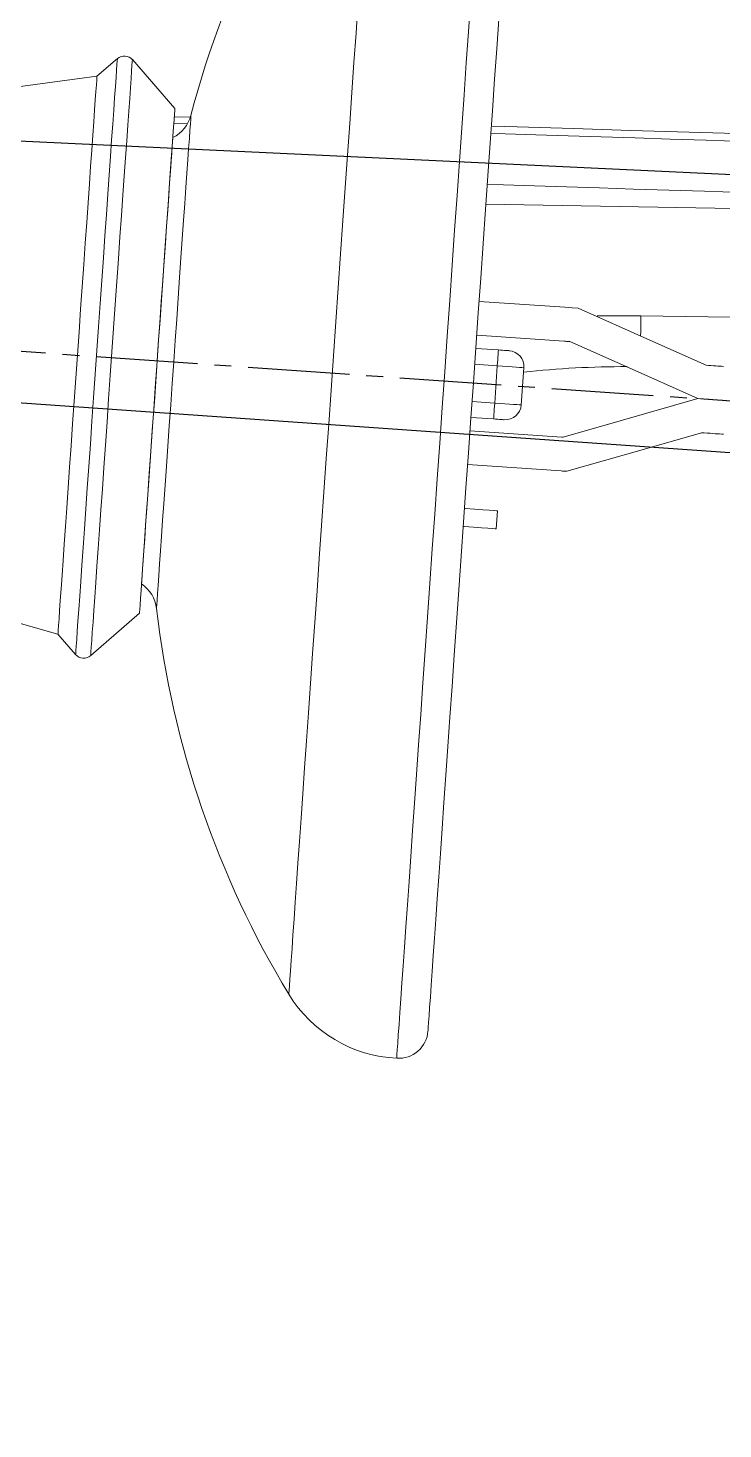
# Model space of a CAD drawing. Header units: millimetres. Extents: x 1587714 to 3094800, y -694377 to -413614.
# Drawn here: x 2058592.1 to 2058722.5, y -549981.8 to -549718.7 of the extents above; entities that cross this region are included whole.
import ezdxf

# ---------------------------------------------------------------- set-up
doc = ezdxf.new("R2010")
doc.units = ezdxf.units.MM
doc.linetypes.add('CENTER2', pattern=[28.575, 19.05, -3.175, 3.175, -3.175])
doc.layers.add('0_EJES', color=1, linetype='CENTER2')
doc.layers.add('M0_EQUIPOS', color=7, linetype='Continuous')

# ---------------------------------------------------------------- blocks, each defined once
blk = doc.blocks.new('poste doble terminal TM1')
at = {"layer": '0_EJES'}
blk.add_line((248, 9033), (1435.12, 8949.99), dxfattribs=at)
at = {"layer": 'M0_EQUIPOS', "color": 160, "linetype": 'Continuous', "lineweight": 15}
for p, q in [((1221.15, 9021.17), (1217.32, 9017.85)), ((1231.94, 9011.81), (1223.97, 9020.98)), ((1217.32, 9017.85), (1190.51, 9014.23)), ((1234.33, 9008.95), (1231.74, 9009.03)), ((1234.86, 9010.17), (1231.83, 9010.26)), ((1289.47, 8981.58), (1289.45, 8981.58)), ((1289.47, 8981.58), (1289.5, 8982.27)), ((1288.41, 8966.76), (1292.67, 8966.47)), ((1292.46, 8963.47), (1288.2, 8963.77)), ((1292.46, 8963.47), (1291.97, 8956.49)), ((1297.45, 8963.12), (1296.96, 8956.14)), ((1287.71, 8956.79), (1291.97, 8956.49)), ((1291.76, 8953.5), (1287.5, 8953.8)), ((1292.23, 8932.86), (1292.47, 8936.26)), ((1183.95, 8920.42), (1210, 8913.1)), ((1216.15, 8909.08), (1225.31, 8917.04)), ((1210, 8913.1), (1213.32, 8909.27))]:
    blk.add_line(p, q, dxfattribs=at)
at = {"layer": 'M0_EQUIPOS', "linetype": 'Continuous', "lineweight": 15}
for p, q in [((1290.3, 8993.81), (1382.77, 8992.2)), ((1289.03, 8975.59), (1305.14, 8974.47)), ((1369.09, 8972.03), (1319.42, 8972.9)), ((1304.99, 8968.11), (1288.59, 8969.26)), ((1304.57, 8950.1), (1287.33, 8951.3)), ((1286.89, 8944.97), (1304.42, 8943.74))]:
    blk.add_line(p, q, dxfattribs=at)
at = {"layer": 'M0_EQUIPOS', "color": 160, "linetype": 'Continuous', "lineweight": 15, "flags": 128}
for points in [[(1273.58, 8833.46), (1273.59, 8833.64), (1273.62, 8834.17), (1273.69, 8835.05), (1273.77, 8836.29), (1273.88, 8837.87), (1274.02, 8839.79), (1274.18, 8842.05), (1274.36, 8844.64), (1274.56, 8847.55), (1274.79, 8850.78), (1275.03, 8854.32), (1275.3, 8858.15), (1275.59, 8862.27), (1275.9, 8866.66), (1276.22, 8871.31), (1276.57, 8876.22), (1276.92, 8881.35), (1277.3, 8886.71), (1277.69, 8892.28), (1278.09, 8898.03), (1278.51, 8903.96), (1278.93, 8910.05), (1279.37, 8916.28), (1279.81, 8922.63), (1280.26, 8929.09), (1280.72, 8935.64), (1281.18, 8942.26), (1281.65, 8948.93), (1282.12, 8955.63), (1282.59, 8962.34), (1283.06, 8969.05), (1283.52, 8975.74), (1283.99, 8982.38), (1284.45, 8988.97), (1284.9, 8995.47), (1285.35, 9001.88), (1285.79, 9008.17), (1286.22, 9014.34), (1286.64, 9020.35), (1287.05, 9026.19), (1287.45, 9031.85)], [(1279.45, 8838.56), (1279.46, 8838.74), (1279.5, 8839.28), (1279.56, 8840.17), (1279.65, 8841.41), (1279.76, 8843), (1279.89, 8844.94), (1280.05, 8847.21), (1280.23, 8849.81), (1280.44, 8852.74), (1280.67, 8855.99), (1280.91, 8859.54), (1281.18, 8863.38), (1281.47, 8867.51), (1281.78, 8871.91), (1282.11, 8876.58), (1282.45, 8881.48), (1282.81, 8886.62), (1283.18, 8891.97), (1283.57, 8897.53), (1283.97, 8903.27), (1284.38, 8909.17), (1284.81, 8915.23), (1285.24, 8921.42), (1285.68, 8927.72), (1286.13, 8934.11), (1286.58, 8940.59), (1287.04, 8947.12), (1287.5, 8953.69), (1287.96, 8960.28), (1288.42, 8966.87), (1288.88, 8973.44), (1289.34, 8979.97), (1289.79, 8986.44), (1290.24, 8992.84), (1290.68, 8999.14), (1291.11, 9005.33), (1291.53, 9011.39), (1291.94, 9017.29), (1292.35, 9023.03), (1292.73, 9028.58)], [(1253.33, 8845.5), (1253.34, 8845.68), (1253.38, 8846.21), (1253.44, 8847.09), (1253.53, 8848.33), (1253.64, 8849.9), (1253.77, 8851.82), (1253.93, 8854.08), (1254.11, 8856.66), (1254.31, 8859.56), (1254.54, 8862.77), (1254.78, 8866.29), (1255.05, 8870.1), (1255.33, 8874.18), (1255.64, 8878.53), (1255.96, 8883.14), (1256.3, 8887.99), (1256.65, 8893.06), (1257.02, 8898.34), (1257.41, 8903.82), (1257.8, 8909.47), (1258.21, 8915.28), (1258.62, 8921.24), (1259.05, 8927.32), (1259.48, 8933.5), (1259.92, 8939.77), (1260.36, 8946.11), (1260.81, 8952.5), (1261.26, 8958.92), (1261.71, 8965.34), (1262.16, 8971.76), (1262.6, 8978.15), (1263.05, 8984.49), (1263.49, 8990.76), (1263.92, 8996.95), (1264.34, 9003.02), (1264.76, 9008.98), (1265.17, 9014.79), (1265.56, 9020.44), (1265.94, 9025.92), (1266.31, 9031.2)], [(1213.32, 8909.27), (1213.34, 8909.45), (1213.37, 8909.98), (1213.43, 8910.86), (1213.52, 8912.08), (1213.63, 8913.64), (1213.76, 8915.53), (1213.91, 8917.72), (1214.09, 8920.22), (1214.28, 8923.01), (1214.5, 8926.06), (1214.73, 8929.36), (1214.97, 8932.88), (1215.24, 8936.61), (1215.51, 8940.52), (1215.79, 8944.59), (1216.09, 8948.78), (1216.39, 8953.08), (1216.69, 8957.46), (1217, 8961.89), (1217.31, 8966.34), (1217.62, 8970.78), (1217.93, 8975.18), (1218.24, 8979.53), (1218.53, 8983.78), (1218.82, 8987.91), (1219.1, 8991.9), (1219.37, 8995.73), (1219.62, 8999.36), (1219.86, 9002.77), (1220.08, 9005.95), (1220.29, 9008.87), (1220.47, 9011.51), (1220.64, 9013.86), (1220.78, 9015.91), (1220.9, 9017.63), (1221, 9019.02), (1221.07, 9020.07), (1221.12, 9020.78), (1221.15, 9021.13), (1221.15, 9021.17)], [(1216.15, 8909.08), (1216.16, 8909.25), (1216.19, 8909.78), (1216.26, 8910.66), (1216.34, 8911.89), (1216.45, 8913.44), (1216.58, 8915.33), (1216.74, 8917.53), (1216.91, 8920.03), (1217.11, 8922.81), (1217.32, 8925.86), (1217.55, 8929.16), (1217.8, 8932.68), (1218.06, 8936.41), (1218.33, 8940.32), (1218.61, 8944.39), (1218.91, 8948.59), (1219.21, 8952.89), (1219.51, 8957.26), (1219.82, 8961.69), (1220.14, 8966.14), (1220.45, 8970.58), (1220.75, 8974.99), (1221.06, 8979.33), (1221.36, 8983.58), (1221.64, 8987.72), (1221.92, 8991.71), (1222.19, 8995.53), (1222.44, 8999.16), (1222.68, 9002.57), (1222.91, 9005.75), (1223.11, 9008.67), (1223.29, 9011.31), (1223.46, 9013.66), (1223.6, 9015.71), (1223.72, 9017.43), (1223.82, 9018.82), (1223.89, 9019.87), (1223.94, 9020.58), (1223.97, 9020.93), (1223.97, 9020.98)], [(1210, 8913.1), (1210.01, 8913.28), (1210.05, 8913.82), (1210.11, 8914.71), (1210.2, 8915.94), (1210.31, 8917.51), (1210.44, 8919.41), (1210.59, 8921.63), (1210.77, 8924.15), (1210.96, 8926.94), (1211.18, 8930), (1211.41, 8933.31), (1211.66, 8936.83), (1211.92, 8940.55), (1212.19, 8944.44), (1212.47, 8948.47), (1212.76, 8952.62), (1213.06, 8956.85), (1213.36, 8961.15), (1213.66, 8965.47), (1213.96, 8969.8), (1214.26, 8974.1), (1214.56, 8978.33), (1214.85, 8982.48), (1215.13, 8986.51), (1215.4, 8990.4), (1215.66, 8994.12), (1215.91, 8997.64), (1216.14, 9000.94), (1216.35, 9004.01), (1216.55, 9006.8), (1216.73, 9009.32), (1216.88, 9011.53), (1217.01, 9013.44), (1217.12, 9015.01), (1217.21, 9016.24), (1217.27, 9017.13), (1217.31, 9017.67), (1217.32, 9017.85)], [(1225.31, 8917.04), (1225.32, 8917.22), (1225.36, 8917.74), (1225.42, 8918.62), (1225.5, 8919.82), (1225.61, 8921.36), (1225.74, 8923.22), (1225.89, 8925.39), (1226.06, 8927.84), (1226.25, 8930.56), (1226.46, 8933.54), (1226.69, 8936.74), (1226.92, 8940.15), (1227.18, 8943.74), (1227.44, 8947.48), (1227.71, 8951.35), (1227.98, 8955.31), (1228.27, 8959.34), (1228.55, 8963.41), (1228.84, 8967.49), (1229.12, 8971.54), (1229.4, 8975.54), (1229.67, 8979.46), (1229.94, 8983.27), (1230.2, 8986.93), (1230.44, 8990.43), (1230.67, 8993.74), (1230.89, 8996.84), (1231.09, 8999.69), (1231.27, 9002.28), (1231.43, 9004.59), (1231.57, 9006.6), (1231.69, 9008.3), (1231.79, 9009.68), (1231.86, 9010.72), (1231.91, 9011.42), (1231.93, 9011.77), (1231.94, 9011.81)], [(1228.49, 8917.91), (1228.5, 8918.09), (1228.54, 8918.61), (1228.6, 8919.49), (1228.68, 8920.7), (1228.79, 8922.25), (1228.92, 8924.11), (1229.07, 8926.28), (1229.24, 8928.74), (1229.43, 8931.47), (1229.64, 8934.45), (1229.87, 8937.65), (1230.1, 8941.06), (1230.36, 8944.64), (1230.62, 8948.38), (1230.89, 8952.23), (1231.16, 8956.17), (1231.44, 8960.18), (1231.72, 8964.21), (1232.01, 8968.25), (1232.29, 8972.25), (1232.56, 8976.2), (1232.83, 8980.05), (1233.09, 8983.78), (1233.34, 8987.36), (1233.58, 8990.77), (1233.8, 8993.97), (1234.01, 8996.95), (1234.2, 8999.68), (1234.38, 9002.14), (1234.53, 9004.31), (1234.66, 9006.17), (1234.77, 9007.72), (1234.85, 9008.93), (1234.91, 9009.81), (1234.95, 9010.34), (1234.96, 9010.51)], [(1383, 9005.75), (1373.63, 9006.03), (1362.15, 9006.37), (1350.8, 9006.71), (1339.57, 9007.05), (1328.49, 9007.38), (1317.55, 9007.7), (1306.77, 9008.03), (1296.16, 9008.34), (1291.33, 9008.49)], [(1225.69, 8922.53), (1225.71, 8922.7), (1225.74, 8923.24), (1225.81, 8924.13), (1225.89, 8925.35), (1226, 8926.92), (1226.13, 8928.8), (1226.29, 8930.99), (1226.46, 8933.46), (1226.65, 8936.2), (1226.86, 8939.18), (1227.08, 8942.37), (1227.32, 8945.75), (1227.57, 8949.29), (1227.82, 8952.96), (1228.09, 8956.73), (1228.35, 8960.56), (1228.62, 8964.43), (1228.89, 8968.29), (1229.16, 8972.13), (1229.43, 8975.9), (1229.68, 8979.57), (1229.93, 8983.11), (1230.17, 8986.49), (1230.39, 8989.68), (1230.6, 8992.66), (1230.79, 8995.39), (1230.96, 8997.87), (1231.12, 9000.05), (1231.25, 9001.94), (1231.36, 9003.5), (1231.44, 9004.73), (1231.5, 9005.62), (1231.54, 9006.15), (1231.55, 9006.33), (1231.55, 9006.33)], [(1389.03, 9004.01), (1381.68, 9004.25), (1374.34, 9004.48), (1367.03, 9004.71), (1359.78, 9004.95), (1352.6, 9005.17), (1345.51, 9005.4), (1338.52, 9005.62), (1331.66, 9005.84), (1324.93, 9006.06), (1318.36, 9006.27), (1311.96, 9006.47), (1305.74, 9006.67), (1299.72, 9006.86), (1293.92, 9007.05), (1291.23, 9007.13)], [(1290.56, 8997.55), (1293.62, 8997.45), (1299.42, 8997.27), (1305.43, 8997.07), (1311.65, 8996.88), (1318.05, 8996.67), (1324.63, 8996.46), (1331.35, 8996.25), (1338.22, 8996.03), (1345.21, 8995.81), (1352.3, 8995.58), (1359.48, 8995.35), (1366.73, 8995.12), (1374.03, 8994.89), (1381.37, 8994.65), (1388.73, 8994.42)], [(1292.67, 8966.47), (1292.67, 8966.41), (1292.65, 8966.24), (1292.64, 8965.96), (1292.61, 8965.59), (1292.58, 8965.14), (1292.54, 8964.62), (1292.5, 8964.06), (1292.46, 8963.47)], [(1292.67, 8966.47), (1293.06, 8966.44), (1293.43, 8966.41), (1293.78, 8966.39), (1294.08, 8966.37), (1294.33, 8966.35), (1294.51, 8966.34), (1294.63, 8966.33), (1294.67, 8966.33)], [(1297.45, 8963.12), (1297.35, 8963.13), (1297.07, 8963.15), (1296.61, 8963.18), (1295.99, 8963.23), (1295.23, 8963.28), (1294.37, 8963.34), (1293.43, 8963.4), (1292.46, 8963.47)], [(1291.97, 8956.49), (1291.93, 8955.91), (1291.89, 8955.34), (1291.86, 8954.83), (1291.83, 8954.37), (1291.8, 8954), (1291.78, 8953.72), (1291.77, 8953.55), (1291.76, 8953.5)], [(1291.97, 8956.49), (1292.95, 8956.42), (1293.88, 8956.36), (1294.74, 8956.3), (1295.5, 8956.24), (1296.12, 8956.2), (1296.58, 8956.17), (1296.87, 8956.15), (1296.96, 8956.14)], [(1293.76, 8953.36), (1293.72, 8953.36), (1293.61, 8953.37), (1293.42, 8953.38), (1293.17, 8953.4), (1292.87, 8953.42), (1292.53, 8953.44), (1292.15, 8953.47), (1291.76, 8953.5)], [(1292.47, 8936.26), (1292.31, 8936.27), (1291.8, 8936.3), (1290.94, 8936.36), (1289.74, 8936.45), (1288.23, 8936.55), (1286.45, 8936.68), (1286.31, 8936.69)], [(1292.23, 8932.86), (1292.08, 8932.87), (1291.56, 8932.91), (1290.7, 8932.97), (1289.5, 8933.05), (1288, 8933.16), (1286.21, 8933.28), (1286.07, 8933.29)]]:
    blk.add_lwpolyline(points, dxfattribs=at)
at = {"layer": 'M0_EQUIPOS', "linetype": 'Continuous', "lineweight": 15, "flags": 128}
for points in [[(1305.14, 8974.47), (1306.53, 8974.37), (1307.62, 8974.29)], [(1307.62, 8974.29), (1321.08, 8968.3), (1331.66, 8963.59)], [(1319.42, 8972.9), (1311.37, 8972.86), (1311.18, 8972.85)], [(1319.42, 8972.9), (1319.42, 8972.89), (1319.41, 8972.62), (1319.4, 8972.02), (1319.39, 8971.13), (1319.37, 8970.01), (1319.35, 8969.08)], [(1330.1, 8957.33), (1316.64, 8963.33), (1306.06, 8968.03)], [(1330.1, 8957.33), (1315.94, 8953.27), (1304.81, 8950.08)], [(1305.48, 8943.67), (1319.65, 8947.73), (1330.78, 8950.92)]]:
    blk.add_lwpolyline(points, dxfattribs=at)
at = {"layer": 'M0_EQUIPOS', "color": 160, "linetype": 'Continuous', "lineweight": 15}
for centre, radius, start, end in [((1409.1, 8964.96), 180, 140.7869, 165.3428), ((1222.46, 9019.66), 2, 41, 131), ((1228.67, 9012.16), 6.5, 296.3155, 345.3428), ((1294.46, 8963.33), 3, 356, 86), ((1293.97, 8956.35), 3, 266, 356), ((1222.03, 8917.16), 6.5, 6.6572, 55.6845), ((1407.27, 8938.78), 180, 186.6572, 211.2131), ((1214.83, 8910.59), 2, 221, 311), ((1274.75, 8858.48), 25.05, 211.21, 267.3104), ((1273.96, 8838.95), 5.5, 265.9849, 356)]:
    blk.add_arc(centre, radius, start, end, dxfattribs=at)
at = {"layer": 'M0_EQUIPOS', "linetype": 'Continuous', "lineweight": 15}
blk.add_arc((1316.28, 8793.13), 170.2, 89.8065, 96.3727, dxfattribs=at)
for points, knots in [([(1306.06, 8968.03), (1305.86, 8968.05), (1305.51, 8968.07), (1305.15, 8968.1), (1304.99, 8968.11)], [0, 0, 0, 0, 0.560005, 1, 1, 1, 1]), ([(1331.66, 8963.59), (1332.26, 8963.55), (1333.34, 8963.47), (1334.42, 8963.4), (1334.89, 8963.36)], [0, 0, 0, 0, 0.560001, 1, 1, 1, 1]), ([(1334.74, 8957.01), (1333.87, 8957.07), (1332.33, 8957.18), (1330.78, 8957.28), (1330.1, 8957.33)], [0, 0, 0, 0, 0.559991, 1, 1, 1, 1]), ([(1334.74, 8957.01), (1333.87, 8957.07), (1332.33, 8957.18), (1330.78, 8957.28), (1330.1, 8957.33)], [0, 0, 0, 0, 0.559991, 1, 1, 1, 1]), ([(1335.36, 8956.96), (1335.25, 8956.97), (1335.04, 8956.99), (1334.83, 8957), (1334.74, 8957.01)], [0, 0, 0, 0, 0.55998, 1, 1, 1, 1]), ([(1335.36, 8956.96), (1335.25, 8956.97), (1335.04, 8956.99), (1334.83, 8957), (1334.74, 8957.01)], [0, 0, 0, 0, 0.55998, 1, 1, 1, 1]), ([(1304.81, 8950.08), (1304.76, 8950.08), (1304.68, 8950.09), (1304.6, 8950.09), (1304.57, 8950.1)], [0, 0, 0, 0, 0.560007, 1, 1, 1, 1]), ([(1330.78, 8950.92), (1331.49, 8950.87), (1332.76, 8950.78), (1334.03, 8950.69), (1334.59, 8950.65)], [0, 0, 0, 0, 0.559995, 1, 1, 1, 1]), ([(1334.59, 8950.65), (1334.65, 8950.65), (1334.76, 8950.64), (1334.87, 8950.63), (1334.92, 8950.63)], [0, 0, 0, 0, 0.56014, 1, 1, 1, 1]), ([(1304.42, 8943.74), (1304.62, 8943.73), (1304.97, 8943.7), (1305.33, 8943.68), (1305.48, 8943.67)], [0, 0, 0, 0, 0.56004, 1, 1, 1, 1])]:
    blk.add_open_spline(points, degree=3, knots=knots, dxfattribs=at)

msp = doc.modelspace()

# ---------------------------------------------------------------- linework, layer by layer
at = {"color": 4}
msp.add_arc((2076163.0034, -177327.3204), 372826.9307, 267.236281516, 274.650016118, dxfattribs=at)
at = {"color": 5}
msp.add_arc((2085369.8717, -169420.2558), 381310.2921, 265.828976344, 273.159748526, dxfattribs=at)

# ---------------------------------------------------------------- block references
msp.add_blockref('poste doble terminal TM1', (2057387.7201, -558745.6049))

doc.saveas('drawing.dxf')
